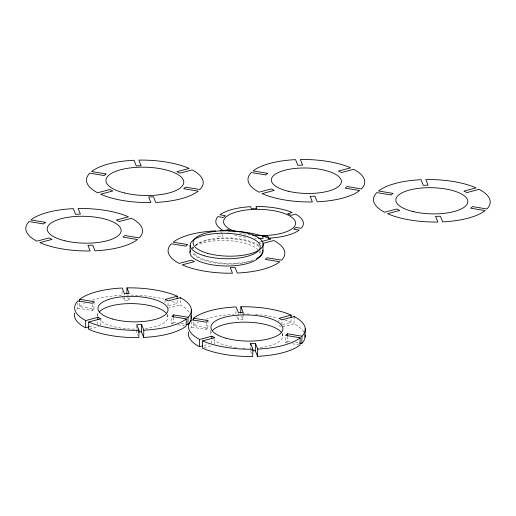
<?xml version="1.0" encoding="UTF-8"?>
<svg xmlns="http://www.w3.org/2000/svg" width="516" height="516" viewBox="0 0 516 516"><rect width="100%" height="100%" fill="white"/><g stroke="black" fill="none" stroke-linecap="round" stroke-linejoin="round"><path stroke-width="0.39" stroke-dasharray="2.58 1.94" d="M76.703 309.323A58.392 21.208 1.4 0 1 77.735 308.168L77.916 300.918M94.131 301.705L93.951 308.955L79.535 306.562L79.638 302.486M77.735 308.168L92.151 310.561L92.332 303.305M97.801 315.586L97.898 311.561M97.718 324.558L97.814 320.526M100.749 325.203L100.91 318.759M122.105 291.25L122.008 295.275A58.392 21.208 1.4 0 0 91.313 300.557M129.135 297.526L129.058 300.751L124.246 300.905L124.362 296.068M124.382 295.262L124.421 293.656M126.833 294.668L126.82 295.126A58.392 21.208 1.4 0 1 163.798 299.028M136.746 325.512L136.592 331.956L137.991 335.477M165.017 302.673L165.075 300.254M167.99 305.736L168.087 301.705M167.848 317.121L167.952 313.096M173.215 324.009L171.699 323.758L171.873 316.502M171.699 323.758L173.499 322.152L173.595 318.12M168.726 305.691L177.098 303.466L177.181 299.841M189.127 311.941A58.392 21.208 1.4 0 0 180.11 304.917L180.245 299.48M192.913 249.112L192.971 246.693M190.597 328.221A58.392 21.208 1.4 0 1 191.63 327.06L191.791 320.617M208.025 320.597L207.845 327.847L193.429 325.461L193.532 321.378M191.63 327.06L206.045 329.453L206.226 322.203M210.818 330.433L210.721 334.465A36.01 13.081 1.4 0 1 211.412 331.956M211.612 343.456L211.715 339.425M214.65 344.101L214.785 338.457M235.902 314.173L236.018 309.336M243.075 314.812L242.952 319.649L238.14 319.797L238.315 312.548M243.094 314.005L243.133 312.393M251.608 353.666L250.486 350.854L250.621 345.217M260.141 250.795L260.064 254.02A35.036 12.726 1.4 0 0 259.361 251.447M278.911 321.571L278.95 319.959M281.884 324.629L282.007 319.797M282.716 336.039L282.8 332.82M287.87 343.03L285.593 342.65L285.767 335.4M285.593 342.65L287.393 341.05L287.489 337.019M282.62 324.583L290.992 322.358L291.082 318.733M303.86 332.123A58.392 21.208 1.4 0 0 294.004 323.809L294.146 317.921M92.151 310.561L93.951 308.955M206.045 329.453L207.845 327.847M227.73 232.174L229.988 231.574M259.329 242.114L260.851 241.707M89.345 326.783L93.912 325.57M89.313 329.04L99.207 326.415M167.932 308.155L180.11 304.917M204.001 345.475L208.567 344.262M203.975 347.739L212.347 345.514M282.587 326.847L294.004 323.809M250.486 350.854L252.092 350.803M173.499 322.152L176.53 322.655M181.084 323.409L184.876 324.042M287.393 341.05L291.185 341.676M295.739 342.43L298.77 342.934M177.768 324.764L184.599 325.893M292.424 343.785L298.493 344.791M258.568 242.314L261.586 243.765M278.814 325.596L281.226 326.757M220.751 231.439L221.59 233.548M221.874 234.251L222.712 236.367L217.894 236.515L217.055 234.406M241.553 316.127L242.952 319.649M236.741 316.282L238.14 319.797M127.658 297.235L129.058 300.751M122.569 296.681L124.246 300.905M193.429 325.461A58.392 21.208 1.4 0 1 198.466 322.287M205.845 319.236A58.392 21.208 1.4 0 1 233.903 314.283M242.456 313.999A58.392 21.208 1.4 0 1 249.473 314.115M255.33 314.45A58.392 21.208 1.4 0 1 277.698 317.927M284.8 319.978A58.392 21.208 1.4 0 1 290.992 322.358M282 333.401A36.01 13.081 1.4 0 1 258.877 347.823M245.235 348.294A36.01 13.081 1.4 0 1 241.069 348.055M236.463 347.571A36.01 13.081 1.4 0 1 213.656 339.722M251.415 261.038A35.036 12.726 1.4 0 1 215.411 263.063A35.036 12.726 1.4 0 1 192.429 252.124M192.642 248.506A35.036 12.726 1.4 0 1 193.145 247.628M195.661 245.119A35.036 12.726 1.4 0 1 227.962 238.618A35.036 12.726 1.4 0 1 259.367 246.977M253.408 259.954A35.036 12.726 1.4 0 1 218.307 262.721A35.036 12.726 1.4 0 1 193.59 252.485M193.068 248.673A35.036 12.726 1.4 0 1 193.558 247.48M195.377 245.287A35.036 12.726 1.4 0 1 225.621 237.934A35.036 12.726 1.4 0 1 258.484 245.119M192.494 247.854A35.036 12.726 1.4 0 1 193.332 247.17M195.396 245.842A35.036 12.726 1.4 0 1 228.956 240.682A35.036 12.726 1.4 0 1 258.084 249.738M79.535 306.562A58.392 21.208 1.4 0 1 84.572 303.395M172.221 301.531A58.392 21.208 1.4 0 1 177.098 303.466M167.152 314.554A35.036 12.726 1.4 0 1 144.654 328.589M139.088 329.014A35.036 12.726 1.4 0 1 99.775 319.868M97.969 316.863A35.036 12.726 1.4 0 1 98.472 313.148M256.465 238.25A43.796 15.906 1.4 0 1 254.453 238.14M245.764 237.25A43.796 15.906 1.4 0 1 234.522 234.961M250.544 234.915A36.01 13.081 1.4 0 1 237.386 232.277"/><path stroke-width="0.77" d="M79.657 301.576L79.716 299.312A58.392 21.208 1.4 0 1 122.182 288.025L124.421 293.656L129.239 293.501L127.001 287.87A58.392 21.208 1.4 0 1 177.272 296.216L177.207 298.932M89.345 326.783L85.54 327.795L85.714 320.539A58.392 21.208 1.4 0 1 77.916 300.918L92.332 303.305L94.131 301.705L79.716 299.312M85.714 320.539L97.898 317.308L100.91 318.759L88.733 321.99L88.552 329.247A58.392 21.208 1.4 0 0 138.83 337.587L139.004 330.337L136.766 324.706L141.584 324.551L143.822 330.182L143.642 337.432A58.392 21.208 1.4 0 0 186.115 326.144L186.289 318.894L171.873 316.502L173.673 314.902L188.088 317.288L187.914 324.545L186.399 324.293M97.834 319.72L97.898 317.308M126.852 293.765L127.001 287.87M143.642 337.432L141.403 331.807L141.584 324.551M173.615 317.314L173.673 314.902M180.265 298.57L180.284 297.668L168.106 300.899L165.094 299.448L177.272 296.216M190.011 252.485L190.191 245.229M191.159 318.424L191.365 309.877M193.565 320.017L193.61 318.204A58.392 21.208 1.4 0 1 236.076 306.923L238.315 312.548L243.133 312.393L240.895 306.768A58.392 21.208 1.4 0 1 291.166 315.108L291.114 317.372M202.478 345.881L199.434 346.688L199.615 339.438A58.392 21.208 1.4 0 1 191.81 319.81L206.226 322.203L208.025 320.597L193.61 318.204M199.615 339.438L211.792 336.2L214.804 337.651L202.627 340.889L202.446 348.139A58.392 21.208 1.4 0 0 252.724 356.479L252.898 349.229L250.666 343.604L255.478 343.45L257.716 349.08L257.536 356.33A58.392 21.208 1.4 0 0 300.009 345.043L300.183 337.793L285.767 335.4L287.567 333.794L301.983 336.187L301.808 343.437L299.532 343.063M211.734 338.619L211.792 336.2M240.74 313.115L240.895 306.768M250.621 345.217L250.666 343.604M257.536 356.33L255.297 350.699L255.478 343.45M262.941 251.453L263.121 244.197M287.509 336.213L287.567 333.794M294.159 317.469L294.185 316.56L282.007 319.797L278.988 318.346L291.166 315.108M305.053 337.316L305.259 328.769M261.612 241.507L270.745 239.076A58.392 21.208 1.4 0 0 220.474 230.736M263.108 243.359L273.764 240.527A58.392 21.208 1.4 0 1 281.568 260.154L267.153 257.761L265.353 259.367L279.769 261.76A58.392 21.208 1.4 0 1 237.296 273.048L235.057 267.417L230.246 267.572L232.484 273.196A58.392 21.208 1.4 0 1 182.206 264.856L194.384 261.618L191.371 260.167L179.194 263.405A58.392 21.208 1.4 0 1 171.389 243.778L185.805 246.171L187.605 244.565L173.189 242.172A58.392 21.208 1.4 0 1 215.662 230.891M138.198 331.904L141.403 331.807M252.892 350.777L255.297 350.699M230.82 230.845L228.117 229.549L223.602 230.749A43.796 15.906 1.4 0 1 217.978 216.61L223.325 217.494L225.337 215.701L219.997 214.811A43.796 15.906 1.4 0 1 250.589 206.684L251.421 208.767L256.807 208.599L255.981 206.51A43.796 15.906 1.4 0 1 292.191 212.521L287.676 213.721L291.056 215.346L295.571 214.146A43.796 15.906 1.4 0 1 301.189 228.285L295.849 227.395L293.83 229.194L299.177 230.078A43.796 15.906 1.4 0 1 268.584 238.211L267.752 236.122L262.36 236.296L263.192 238.379A43.796 15.906 1.4 0 1 258.484 238.328M294.185 316.56A58.392 21.208 1.4 0 1 301.983 336.187M300.183 337.793A58.392 21.208 1.4 0 1 257.716 349.08M252.898 349.229A58.392 21.208 1.4 0 1 202.627 340.889M304.892 334.723A58.392 21.208 1.4 0 1 301.808 343.437M199.434 346.688A58.392 21.208 1.4 0 1 188.637 331.904M212.211 330.788A36.01 13.081 1.4 0 1 246.467 322.165A36.01 13.081 1.4 0 1 281.078 332.078M262.212 252.35A35.036 12.726 1.4 0 1 256.239 259.058M262.773 250.176A35.036 12.726 1.4 0 1 257.555 258.097M259.393 256.458A35.036 12.726 1.4 0 1 218.223 265.592A35.036 12.726 1.4 0 1 190.681 250.047M180.284 297.668A58.392 21.208 1.4 0 1 188.088 317.288M186.289 318.894A58.392 21.208 1.4 0 1 143.822 330.182M139.004 330.337A58.392 21.208 1.4 0 1 88.733 321.99M190.997 315.824A58.392 21.208 1.4 0 1 187.914 324.545M85.54 327.795A58.392 21.208 1.4 0 1 74.736 313.012M99.253 312.019A35.036 12.726 1.4 0 1 132.58 303.621A35.036 12.726 1.4 0 1 166.255 313.264M234.793 231.407A36.01 13.081 1.4 0 1 243.159 210.457A36.01 13.081 1.4 0 1 295.249 221.416A36.01 13.081 1.4 0 1 252.421 235.115M45.298 222.325L43.499 223.931L29.083 221.538A58.392 21.208 1.4 0 0 36.881 241.165L49.059 237.928L52.077 239.379L39.9 242.617A58.392 21.208 1.4 0 0 90.171 250.957L87.933 245.332L92.751 245.177L94.989 250.808A58.392 21.208 1.4 0 0 137.456 239.521L123.04 237.128L124.84 235.522L139.256 237.915A58.392 21.208 1.4 0 0 131.451 218.287L119.273 221.525L116.261 220.074L128.439 216.836A58.392 21.208 1.4 0 0 78.168 208.496L80.399 214.127L75.588 214.275L73.349 208.651A58.392 21.208 1.4 0 0 30.883 219.932L45.298 222.325M105.993 173.937L104.193 175.543L89.778 173.15A58.392 21.208 1.4 0 0 97.582 192.778L109.76 189.54L112.778 190.991L100.601 194.229A58.392 21.208 1.4 0 0 150.872 202.569L148.634 196.944L153.452 196.79L155.684 202.414A58.392 21.208 1.4 0 0 198.157 191.133L183.741 188.74L185.541 187.134L199.956 189.527A58.392 21.208 1.4 0 0 192.152 169.899L179.974 173.137L176.962 171.686L189.14 168.448A58.392 21.208 1.4 0 0 138.862 160.108L141.1 165.733L136.288 165.888L134.05 160.263A58.392 21.208 1.4 0 0 91.577 171.544L105.993 173.937M267.494 173.331L265.695 174.93L251.279 172.544A58.392 21.208 1.4 0 0 259.084 192.171L271.261 188.933L274.28 190.385L262.096 193.623A58.392 21.208 1.4 0 0 312.374 201.962L310.135 196.332L314.947 196.183L317.185 201.808A58.392 21.208 1.4 0 0 359.658 190.52L345.243 188.134L347.042 186.528L361.458 188.921A58.392 21.208 1.4 0 0 353.654 169.293L341.476 172.525L338.464 171.073L350.641 167.842A58.392 21.208 1.4 0 0 300.364 159.502L302.602 165.126L297.79 165.281L295.552 159.65A58.392 21.208 1.4 0 0 253.079 170.938L267.494 173.331M392.96 193.384L391.16 194.99L376.745 192.597A58.392 21.208 1.4 0 0 384.549 212.224L396.727 208.986L399.739 210.438L387.561 213.676A58.392 21.208 1.4 0 0 437.832 222.015L435.601 216.385L440.412 216.236L442.651 221.861A58.392 21.208 1.4 0 0 485.117 210.573L470.702 208.187L472.501 206.581L486.917 208.974A58.392 21.208 1.4 0 0 479.119 189.346L466.941 192.584L463.923 191.126L476.1 187.895A58.392 21.208 1.4 0 0 425.829 179.555L428.067 185.18L423.249 185.334L421.011 179.703A58.392 21.208 1.4 0 0 378.544 190.991L392.96 193.384M225.873 338.173A36.01 13.081 1.4 0 0 282.716 330.066A36.01 13.081 1.4 0 0 232.103 315.76A36.01 13.081 1.4 0 0 225.873 338.173M207.638 253.33A35.036 12.726 1.4 0 0 262.947 245.442A35.036 12.726 1.4 0 0 213.701 231.523A35.036 12.726 1.4 0 0 207.638 253.33M204.755 255.897A35.036 12.726 1.4 0 0 260.064 248.009A35.036 12.726 1.4 0 0 210.825 234.09A35.036 12.726 1.4 0 0 204.755 255.897M112.546 319.004A35.036 12.726 1.4 0 0 167.855 311.116A35.036 12.726 1.4 0 0 118.609 297.19A35.036 12.726 1.4 0 0 112.546 319.004M413.155 211.573A36.01 13.081 1.4 0 0 467.818 201.833A36.01 13.081 1.4 0 0 414.516 188.946A36.01 13.081 1.4 0 0 413.155 211.573M124.679 193.003A38.926 14.138 1.4 0 0 183.78 182.47A38.926 14.138 1.4 0 0 126.156 168.538A38.926 14.138 1.4 0 0 124.679 193.003M64.984 240.811A36.978 13.435 1.4 0 0 121.131 230.807A36.978 13.435 1.4 0 0 66.39 217.571A36.978 13.435 1.4 0 0 64.984 240.811M288.199 191.23A35.036 12.726 1.4 0 0 341.386 181.748A35.036 12.726 1.4 0 0 289.528 169.209A35.036 12.726 1.4 0 0 288.199 191.23"/></g></svg>
